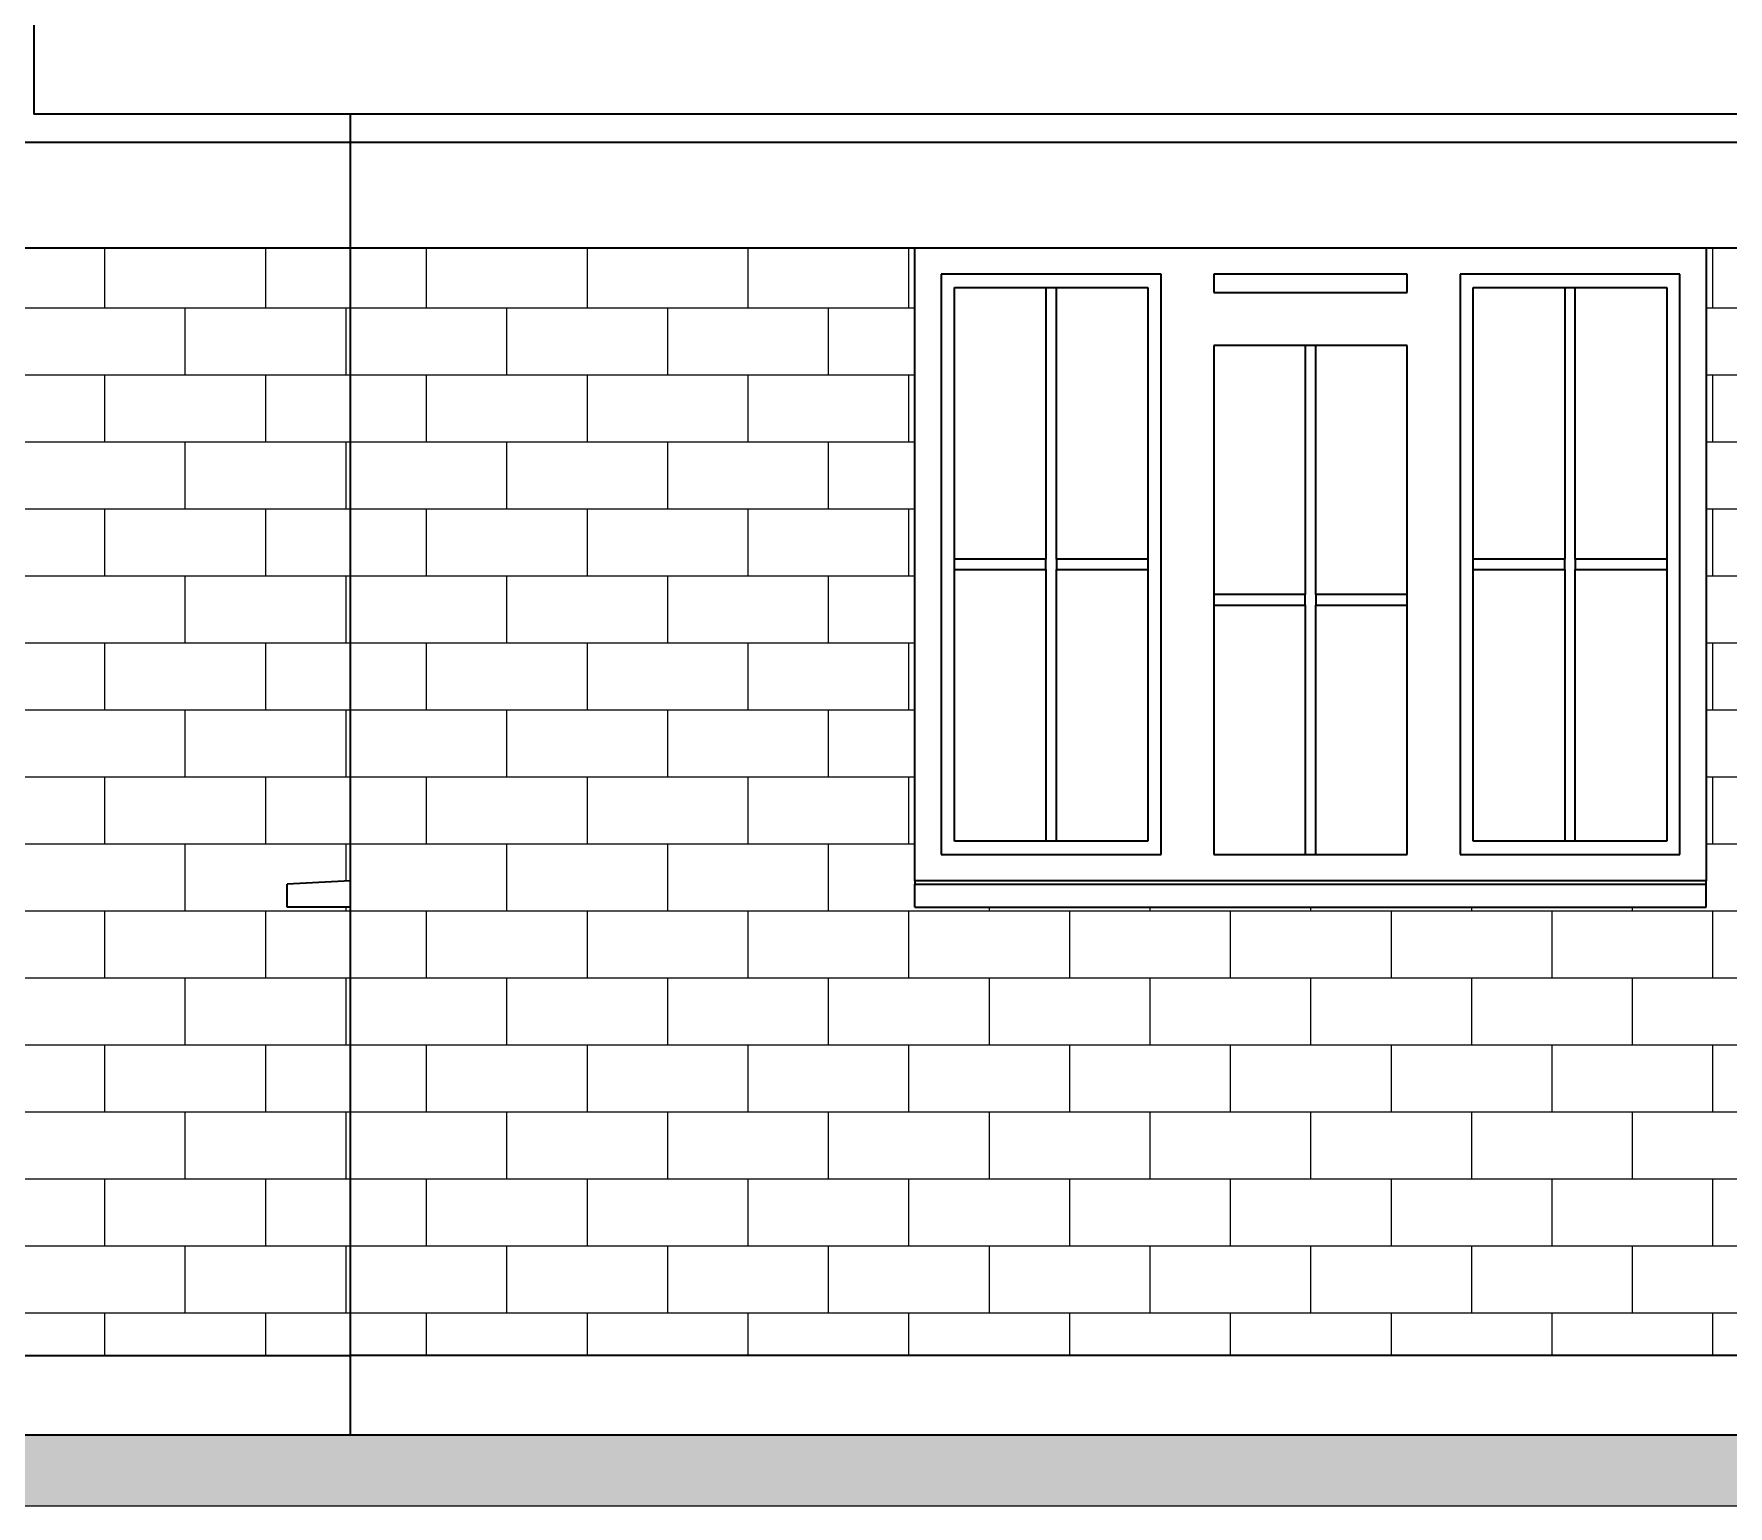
# Model space of a CAD drawing. Header units: millimetres. Extents: x 102766 to 172228, y -127504 to -81044.
# Drawn here: x 124681 to 127892, y -103490 to -100699 of the extents above; entities that cross this region are included whole.
import ezdxf

# ---------------------------------------------------------------- set-up
doc = ezdxf.new("R2010")
doc.units = ezdxf.units.MM
doc.header["$MEASUREMENT"] = 0
doc.layers.add('2D Drafting - General_Pen_No__105', color=7, linetype='Continuous', lineweight=13, true_color=0xcae6ff)
doc.layers.add('2D Drafting - General_Pen_No__82', color=7, linetype='Continuous', lineweight=20, true_color=0xaaaaaa)
doc.layers.add('Shell - Roof_Pen_No__21', color=7, linetype='Continuous', lineweight=35)
doc.layers.add('Structural - Bearing_Pen_No__21', color=7, linetype='Continuous', lineweight=35)
pattern_1 = [(0, (0, 0), (0, 127), []), (90, (0, 0), (-304.8, 0), [127, -127]), (90, (152.4, 127), (-304.8, 0), [127, -127])]

msp = doc.modelspace()

# ---------------------------------------------------------------- hatches: boundary and pattern name
at = {"layer": '2D Drafting - General_Pen_No__82', "linetype": 'Continuous'}
h = msp.add_hatch(dxfattribs=at)
h.set_pattern_fill('Shingle', color=256, style=0, pattern_type=2)
h.set_pattern_definition(pattern_1)
h.paths.add_polyline_path([(124113.3, -103204.9), (125281.1, -103204.9), (125281.1, -102354.9), (125161.1, -102354.9), (125161.1, -102311.2), (125281.1, -102304.9), (125281.1, -101104.9), (124113.3, -101104.9)])
h = msp.add_hatch(dxfattribs=at)
h.set_pattern_fill('Shingle', color=256, style=0, pattern_type=2)
h.set_pattern_definition(pattern_1)
h.paths.add_polyline_path([(129665.4, -101767.4), (129665.4, -101780.2), (129015.4, -101780.2), (129015.4, -101731), (129015.4, -101716.7), (129065.4, -101716.7), (129065.4, -101104.9), (127851, -101104.9), (127851, -101154.9), (127851, -102254.9), (127851, -102304.9), (127851, -102311.2), (127851, -102354.9), (126351, -102354.9), (126351, -102311.2), (126351, -102304.9), (126351, -102254.9), (126351, -101154.9), (126351, -101104.9), (125281.1, -101104.9), (125281.1, -103204.9), (133481.6, -103204.9), (133481.6, -101104.9), (132416.4, -101104.9), (132416.4, -102304.9), (132416.4, -102311.2), (132416.4, -102354.9), (130916.4, -102354.9), (130916.4, -102311.2), (130916.4, -102304.9), (130916.4, -101104.9), (129615.4, -101104.9), (129615.4, -101716.7), (129665.4, -101716.7), (129665.4, -101731)])
msp.add_hatch(color=256, dxfattribs=at).paths.add_polyline_path([(122321.7, -103354.9), (135440.6, -103354.9), (135440.6, -103490.3), (122321.7, -103490.3)])

# ---------------------------------------------------------------- linework, layer by layer
at = {"layer": '2D Drafting - General_Pen_No__105', "linetype": 'Continuous', "flags": 128}
for points in [[(124113.3, -103204.9), (125281.1, -103204.9), (125281.1, -102354.9), (125161.1, -102354.9), (125161.1, -102311.2), (125281.1, -102304.9), (125281.1, -101104.9), (124113.3, -101104.9)], [(122321.7, -103354.9), (135440.6, -103354.9), (135440.6, -103490.3), (122321.7, -103490.3)]]:
    msp.add_lwpolyline(points, close=True, dxfattribs=at)
msp.add_lwpolyline([(129065.4, -101104.9), (127851, -101104.9), (127851, -101154.9), (127851, -102254.9), (127851, -102304.9), (127851, -102311.2), (127851, -102354.9), (126351, -102354.9), (126351, -102311.2), (126351, -102304.9), (126351, -102254.9), (126351, -101154.9), (126351, -101104.9), (125281.1, -101104.9), (125281.1, -103204.9), (133481.6, -103204.9)], dxfattribs=at)
at = {"layer": 'Shell - Roof_Pen_No__21', "linetype": 'Continuous'}
for p in [(124681.1, -100622.1), (124681.5, -100851.1), (134081.6, -100851.3)]:
    msp.add_line(p, (124681.1, -100851.3), dxfattribs=at)
at = {"layer": 'Structural - Bearing_Pen_No__21', "linetype": 'Continuous'}
for p, q in [((125281.1, -103204.9), (125281.1, -100851.3)), ((122831.6, -100904.9), (134931.6, -100904.9)), ((122831.6, -101104.9), (134931.6, -101104.9)), ((126351, -101154.9), (126351, -101104.9)), ((126351, -101104.9), (127851, -101104.9)), ((127851, -101104.9), (127851, -101154.9)), ((126351, -102254.9), (126351, -101154.9)), ((126401, -101154.9), (126401, -102254.9)), ((126817.7, -101154.9), (126401, -101154.9)), ((126817.7, -102254.9), (126817.7, -101154.9)), ((126917.7, -101154.9), (126917.7, -101189.9)), ((127284.3, -101154.9), (126917.7, -101154.9)), ((127284.3, -101189.9), (127284.3, -101154.9)), ((127384.3, -101154.9), (127384.3, -102254.9)), ((127801, -101154.9), (127384.3, -101154.9)), ((127801, -102254.9), (127801, -101154.9)), ((127851, -101154.9), (127851, -102254.9)), ((126426, -102229.9), (126426, -101179.9)), ((126426, -101179.9), (126792.7, -101179.9)), ((126599.3, -101179.9), (126599.3, -101694.9)), ((126619.3, -101694.9), (126619.3, -101179.9)), ((126792.7, -101179.9), (126792.7, -102229.9)), ((127409.3, -102229.9), (127409.3, -101179.9)), ((127409.3, -101179.9), (127776, -101179.9)), ((127582.7, -101179.9), (127582.7, -101694.9)), ((127602.7, -101694.9), (127602.7, -101179.9)), ((127776, -101179.9), (127776, -102229.9)), ((126917.7, -101189.9), (127284.3, -101189.9)), ((126917.7, -101289.9), (126917.7, -102254.9)), ((127284.3, -101289.9), (126917.7, -101289.9)), ((127091, -101289.9), (127091, -101762.4)), ((127111, -101762.4), (127111, -101289.9)), ((127284.3, -102254.9), (127284.3, -101289.9)), ((126599.3, -101694.9), (126426, -101694.9)), ((126599.3, -101714.9), (126599.3, -101694.9)), ((126792.7, -101694.9), (126619.3, -101694.9)), ((126619.3, -101694.9), (126619.3, -101714.9)), ((127582.7, -101694.9), (127409.3, -101694.9)), ((127582.7, -101714.9), (127582.7, -101694.9)), ((127776, -101694.9), (127602.7, -101694.9)), ((127602.7, -101694.9), (127602.7, -101714.9)), ((126426, -101714.9), (126599.3, -101714.9)), ((126599.3, -101714.9), (126599.3, -102229.9)), ((126619.3, -102229.9), (126619.3, -101714.9)), ((126619.3, -101714.9), (126792.7, -101714.9)), ((127409.3, -101714.9), (127582.7, -101714.9)), ((127582.7, -101714.9), (127582.7, -102229.9)), ((127602.7, -102229.9), (127602.7, -101714.9)), ((127602.7, -101714.9), (127776, -101714.9)), ((127091, -101762.4), (126917.7, -101762.4)), ((127091, -101782.4), (127091, -101762.4)), ((127284.3, -101762.4), (127111, -101762.4)), ((127111, -101762.4), (127111, -101782.4)), ((126917.7, -101782.4), (127091, -101782.4)), ((127091, -101782.4), (127091, -102254.9)), ((127111, -102254.9), (127111, -101782.4)), ((127111, -101782.4), (127284.3, -101782.4)), ((126792.7, -102229.9), (126426, -102229.9)), ((127776, -102229.9), (127409.3, -102229.9)), ((126351, -102304.9), (126351, -102254.9)), ((126401, -102254.9), (126817.7, -102254.9)), ((126917.7, -102254.9), (127284.3, -102254.9)), ((127384.3, -102254.9), (127801, -102254.9)), ((127851, -102254.9), (127851, -102304.9)), ((125281.1, -102304.9), (125161.1, -102311.2)), ((125161.1, -102354.9), (125161.1, -102311.2)), ((126351, -102304.9), (126351, -102311.2)), ((127851, -102304.9), (126351, -102304.9)), ((126351, -102311.2), (127851, -102311.2)), ((126351, -102354.9), (126351, -102311.2)), ((127851, -102311.2), (127851, -102304.9)), ((127851, -102354.9), (127851, -102311.2)), ((125281.1, -102354.9), (125161.1, -102354.9)), ((126351, -102354.9), (127851, -102354.9)), ((124113.3, -103204.9), (125281.1, -103204.9)), ((133481.6, -103204.9), (125281.1, -103204.9)), ((125281.1, -103354.9), (125281.1, -103204.9)), ((122831.6, -103354.9), (125281.1, -103354.9)), ((125281.1, -103354.9), (133481.6, -103354.9))]:
    msp.add_line(p, q, dxfattribs=at)

doc.saveas('drawing.dxf')
